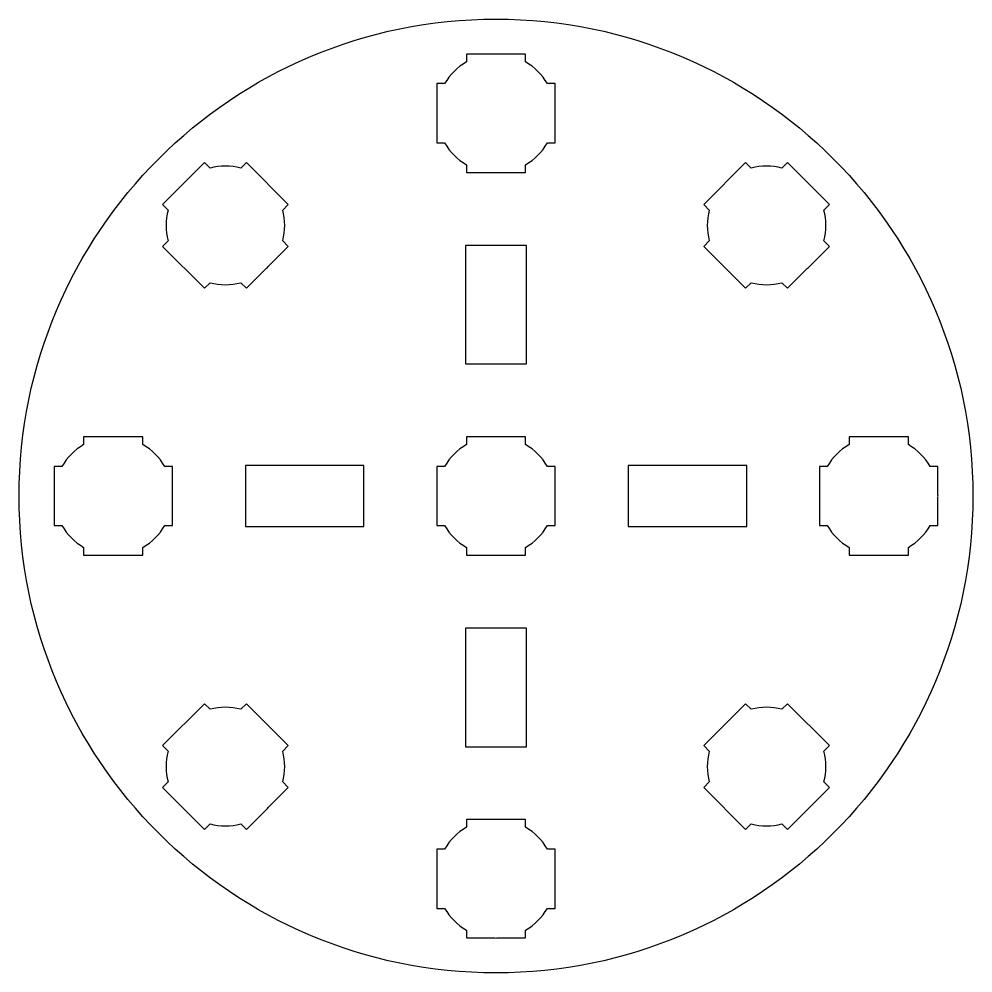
# Model space of a CAD drawing. Extents: x -302 to -108, y -176 to -2.
# Drawn here: x -179.93 to -130.07, y -173.43 to -123.58 of the extents above; entities that cross this region are included whole.
import ezdxf

# ---------------------------------------------------------------- set-up
doc = ezdxf.new("R2010")
doc.units = 0
doc.header["$MEASUREMENT"] = 0
doc.layers.add('LAYER_1', color=7, linetype='CONTINUOUS')

msp = doc.modelspace()

# ---------------------------------------------------------------- linework, layer by layer
at = {"layer": 'LAYER_1'}
msp.add_ellipse((-155, -148.5), major_axis=(0, 24.925), ratio=1, dxfattribs=at)
for points, knots in [([(-158.0996, -126.9501), (-158.0996, -126.9501), (-157.6843, -126.9501), (-157.6843, -126.9501), (-157.6843, -126.9501), (-157.4122, -126.4798), (-157.02, -126.0879), (-156.5498, -125.8158), (-156.5498, -125.8158), (-156.5498, -125.8158), (-156.5498, -125.4003), (-156.5498, -125.4003), (-156.5498, -125.4003), (-156.5498, -125.4003), (-153.4501, -125.4003), (-153.4501, -125.4003), (-153.4501, -125.4003), (-153.4501, -125.4003), (-153.4501, -125.8155), (-153.4501, -125.8155), (-153.4501, -125.8155), (-152.9797, -126.0876), (-152.5871, -126.4797), (-152.3148, -126.9501), (-152.3148, -126.9501), (-152.3148, -126.9501), (-151.9002, -126.9501), (-151.9002, -126.9501), (-151.9002, -126.9501), (-151.9002, -126.9501), (-151.9002, -128.4525), (-151.9002, -128.4525), (-151.9002, -128.4525), (-151.9002, -128.4525), (-151.8996, -128.5006), (-151.8996, -128.5006), (-151.8996, -128.5006), (-151.8996, -128.5006), (-151.9002, -128.5485), (-151.9002, -128.5485), (-151.9002, -128.5485), (-151.9002, -128.5485), (-151.9002, -130.0497), (-151.9002, -130.0497), (-151.9002, -130.0497), (-151.9002, -130.0497), (-152.3143, -130.0497), (-152.3143, -130.0497), (-152.3143, -130.0497), (-152.5865, -130.5205), (-152.9791, -130.9132), (-153.4501, -131.1856), (-153.4501, -131.1856), (-153.4501, -131.1856), (-153.4501, -131.5995), (-153.4501, -131.5995), (-153.4501, -131.5995), (-153.4501, -131.5995), (-154.9305, -131.5995), (-154.9305, -131.5995), (-154.9305, -131.5995), (-154.9305, -131.5995), (-154.9994, -131.6003), (-154.9994, -131.6003), (-154.9994, -131.6003), (-154.9994, -131.6003), (-155.0684, -131.5995), (-155.0684, -131.5995), (-155.0684, -131.5995), (-155.0684, -131.5995), (-156.5498, -131.5995), (-156.5498, -131.5995), (-156.5498, -131.5995), (-156.5498, -131.5995), (-156.5498, -131.1851), (-156.5498, -131.1851), (-156.5498, -131.1851), (-157.0203, -130.9128), (-157.4127, -130.5203), (-157.6848, -130.0497), (-157.6848, -130.0497), (-157.6848, -130.0497), (-158.0996, -130.0497), (-158.0996, -130.0497), (-158.0996, -130.0497), (-158.0996, -130.0497), (-158.0996, -126.9501), (-158.0996, -126.9501)], [0, 0, 0, 0, 0.0454545, 0.0454545, 0.0454545, 0.0454545, 0.0909091, 0.0909091, 0.0909091, 0.0909091, 0.1363636, 0.1363636, 0.1363636, 0.1363636, 0.1818182, 0.1818182, 0.1818182, 0.1818182, 0.2272727, 0.2272727, 0.2272727, 0.2272727, 0.2727273, 0.2727273, 0.2727273, 0.2727273, 0.3181818, 0.3181818, 0.3181818, 0.3181818, 0.3636364, 0.3636364, 0.3636364, 0.3636364, 0.4090909, 0.4090909, 0.4090909, 0.4090909, 0.4545455, 0.4545455, 0.4545455, 0.4545455, 0.5, 0.5, 0.5, 0.5, 0.5454545, 0.5454545, 0.5454545, 0.5454545, 0.5909091, 0.5909091, 0.5909091, 0.5909091, 0.6363636, 0.6363636, 0.6363636, 0.6363636, 0.6818182, 0.6818182, 0.6818182, 0.6818182, 0.7272727, 0.7272727, 0.7272727, 0.7272727, 0.7727273, 0.7727273, 0.7727273, 0.7727273, 0.8181818, 0.8181818, 0.8181818, 0.8181818, 0.8636364, 0.8636364, 0.8636364, 0.8636364, 0.9090909, 0.9090909, 0.9090909, 0.9090909, 0.9545455, 0.9545455, 0.9545455, 0.9545455, 1, 1, 1, 1]), ([(-172.43, -135.454), (-172.43, -135.454), (-172.1363, -135.1603), (-172.1363, -135.1603), (-172.1363, -135.1603), (-172.2764, -134.6354), (-172.2762, -134.081), (-172.1361, -133.5561), (-172.1361, -133.5561), (-172.1361, -133.5561), (-172.4299, -133.2623), (-172.4299, -133.2623), (-172.4299, -133.2623), (-172.4299, -133.2623), (-170.2381, -131.0705), (-170.2381, -131.0705), (-170.2381, -131.0705), (-170.2381, -131.0705), (-169.9445, -131.3641), (-169.9445, -131.3641), (-169.9445, -131.3641), (-169.4195, -131.2238), (-168.8647, -131.2235), (-168.3395, -131.3635), (-168.3395, -131.3635), (-168.3395, -131.3635), (-168.0463, -131.0704), (-168.0463, -131.0704), (-168.0463, -131.0704), (-168.0463, -131.0704), (-166.9839, -132.1328), (-166.9839, -132.1328), (-166.9839, -132.1328), (-166.9839, -132.1328), (-166.9495, -132.1664), (-166.9495, -132.1664), (-166.9495, -132.1664), (-166.9495, -132.1664), (-166.9161, -132.2007), (-166.9161, -132.2007), (-166.9161, -132.2007), (-166.9161, -132.2007), (-165.8546, -133.2622), (-165.8546, -133.2622), (-165.8546, -133.2622), (-165.8546, -133.2622), (-166.1474, -133.5549), (-166.1474, -133.5549), (-166.1474, -133.5549), (-166.0069, -134.0803), (-166.0069, -134.6357), (-166.1473, -135.1613), (-166.1473, -135.1613), (-166.1473, -135.1613), (-165.8546, -135.4539), (-165.8546, -135.4539), (-165.8546, -135.4539), (-165.8546, -135.4539), (-166.9014, -136.5007), (-166.9014, -136.5007), (-166.9014, -136.5007), (-166.9014, -136.5007), (-166.9496, -136.5501), (-166.9496, -136.5501), (-166.9496, -136.5501), (-166.9496, -136.5501), (-166.999, -136.5983), (-166.999, -136.5983), (-166.999, -136.5983), (-166.999, -136.5983), (-168.0464, -137.6457), (-168.0464, -137.6457), (-168.0464, -137.6457), (-168.0464, -137.6457), (-168.3394, -137.3528), (-168.3394, -137.3528), (-168.3394, -137.3528), (-168.8647, -137.4929), (-169.4197, -137.4929), (-169.9449, -137.3524), (-169.9449, -137.3524), (-169.9449, -137.3524), (-170.2382, -137.6458), (-170.2382, -137.6458), (-170.2382, -137.6458), (-170.2382, -137.6458), (-172.43, -135.454), (-172.43, -135.454)], [0, 0, 0, 0, 0.0454545, 0.0454545, 0.0454545, 0.0454545, 0.0909091, 0.0909091, 0.0909091, 0.0909091, 0.1363636, 0.1363636, 0.1363636, 0.1363636, 0.1818182, 0.1818182, 0.1818182, 0.1818182, 0.2272727, 0.2272727, 0.2272727, 0.2272727, 0.2727273, 0.2727273, 0.2727273, 0.2727273, 0.3181818, 0.3181818, 0.3181818, 0.3181818, 0.3636364, 0.3636364, 0.3636364, 0.3636364, 0.4090909, 0.4090909, 0.4090909, 0.4090909, 0.4545455, 0.4545455, 0.4545455, 0.4545455, 0.5, 0.5, 0.5, 0.5, 0.5454545, 0.5454545, 0.5454545, 0.5454545, 0.5909091, 0.5909091, 0.5909091, 0.5909091, 0.6363636, 0.6363636, 0.6363636, 0.6363636, 0.6818182, 0.6818182, 0.6818182, 0.6818182, 0.7272727, 0.7272727, 0.7272727, 0.7272727, 0.7727273, 0.7727273, 0.7727273, 0.7727273, 0.8181818, 0.8181818, 0.8181818, 0.8181818, 0.8636364, 0.8636364, 0.8636364, 0.8636364, 0.9090909, 0.9090909, 0.9090909, 0.9090909, 0.9545455, 0.9545455, 0.9545455, 0.9545455, 1, 1, 1, 1]), ([(-144.1457, -135.454), (-144.1457, -135.454), (-143.852, -135.1603), (-143.852, -135.1603), (-143.852, -135.1603), (-143.9922, -134.6354), (-143.9919, -134.081), (-143.8518, -133.5561), (-143.8518, -133.5561), (-143.8518, -133.5561), (-144.1457, -133.2623), (-144.1457, -133.2623), (-144.1457, -133.2623), (-144.1457, -133.2623), (-141.9538, -131.0705), (-141.9538, -131.0705), (-141.9538, -131.0705), (-141.9538, -131.0705), (-141.6602, -131.3641), (-141.6602, -131.3641), (-141.6602, -131.3641), (-141.1352, -131.2238), (-140.5804, -131.2235), (-140.0552, -131.3635), (-140.0552, -131.3635), (-140.0552, -131.3635), (-139.7621, -131.0704), (-139.7621, -131.0704), (-139.7621, -131.0704), (-139.7621, -131.0704), (-138.6997, -132.1328), (-138.6997, -132.1328), (-138.6997, -132.1328), (-138.6997, -132.1328), (-138.6652, -132.1664), (-138.6652, -132.1664), (-138.6652, -132.1664), (-138.6652, -132.1664), (-138.6318, -132.2007), (-138.6318, -132.2007), (-138.6318, -132.2007), (-138.6318, -132.2007), (-137.5703, -133.2622), (-137.5703, -133.2622), (-137.5703, -133.2622), (-137.5703, -133.2622), (-137.8631, -133.5549), (-137.8631, -133.5549), (-137.8631, -133.5549), (-137.7227, -134.0803), (-137.7226, -134.6357), (-137.863, -135.1613), (-137.863, -135.1613), (-137.863, -135.1613), (-137.5704, -135.4539), (-137.5704, -135.4539), (-137.5704, -135.4539), (-137.5704, -135.4539), (-138.6172, -136.5007), (-138.6172, -136.5007), (-138.6172, -136.5007), (-138.6172, -136.5007), (-138.6653, -136.5501), (-138.6653, -136.5501), (-138.6653, -136.5501), (-138.6653, -136.5501), (-138.7147, -136.5983), (-138.7147, -136.5983), (-138.7147, -136.5983), (-138.7147, -136.5983), (-139.7622, -137.6457), (-139.7622, -137.6457), (-139.7622, -137.6457), (-139.7622, -137.6457), (-140.0551, -137.3528), (-140.0551, -137.3528), (-140.0551, -137.3528), (-140.5804, -137.4929), (-141.1355, -137.4929), (-141.6606, -137.3524), (-141.6606, -137.3524), (-141.6606, -137.3524), (-141.9539, -137.6458), (-141.9539, -137.6458), (-141.9539, -137.6458), (-141.9539, -137.6458), (-144.1457, -135.454), (-144.1457, -135.454)], [0, 0, 0, 0, 0.0454545, 0.0454545, 0.0454545, 0.0454545, 0.0909091, 0.0909091, 0.0909091, 0.0909091, 0.1363636, 0.1363636, 0.1363636, 0.1363636, 0.1818182, 0.1818182, 0.1818182, 0.1818182, 0.2272727, 0.2272727, 0.2272727, 0.2272727, 0.2727273, 0.2727273, 0.2727273, 0.2727273, 0.3181818, 0.3181818, 0.3181818, 0.3181818, 0.3636364, 0.3636364, 0.3636364, 0.3636364, 0.4090909, 0.4090909, 0.4090909, 0.4090909, 0.4545455, 0.4545455, 0.4545455, 0.4545455, 0.5, 0.5, 0.5, 0.5, 0.5454545, 0.5454545, 0.5454545, 0.5454545, 0.5909091, 0.5909091, 0.5909091, 0.5909091, 0.6363636, 0.6363636, 0.6363636, 0.6363636, 0.6818182, 0.6818182, 0.6818182, 0.6818182, 0.7272727, 0.7272727, 0.7272727, 0.7272727, 0.7727273, 0.7727273, 0.7727273, 0.7727273, 0.8181818, 0.8181818, 0.8181818, 0.8181818, 0.8636364, 0.8636364, 0.8636364, 0.8636364, 0.9090909, 0.9090909, 0.9090909, 0.9090909, 0.9545455, 0.9545455, 0.9545455, 0.9545455, 1, 1, 1, 1]), ([(-156.5994, -141.6004), (-156.5994, -141.6004), (-156.5994, -135.4005), (-156.5994, -135.4005), (-156.5994, -135.4005), (-156.5994, -135.4005), (-153.3996, -135.4005), (-153.3996, -135.4005), (-153.3996, -135.4005), (-153.3996, -135.4005), (-153.3996, -141.6004), (-153.3996, -141.6004), (-153.3996, -141.6004), (-153.3996, -141.6004), (-156.5994, -141.6004), (-156.5994, -141.6004)], [0, 0, 0, 0, 0.25, 0.25, 0.25, 0.25, 0.5, 0.5, 0.5, 0.5, 0.75, 0.75, 0.75, 0.75, 1, 1, 1, 1]), ([(-178.0996, -146.9501), (-178.0996, -146.9501), (-177.6843, -146.9501), (-177.6843, -146.9501), (-177.6843, -146.9501), (-177.4122, -146.4798), (-177.02, -146.0879), (-176.5498, -145.8158), (-176.5498, -145.8158), (-176.5498, -145.8158), (-176.5498, -145.4003), (-176.5498, -145.4003), (-176.5498, -145.4003), (-176.5498, -145.4003), (-173.4501, -145.4003), (-173.4501, -145.4003), (-173.4501, -145.4003), (-173.4501, -145.4003), (-173.4501, -145.8155), (-173.4501, -145.8155), (-173.4501, -145.8155), (-172.9797, -146.0876), (-172.5871, -146.4797), (-172.3148, -146.9501), (-172.3148, -146.9501), (-172.3148, -146.9501), (-171.9002, -146.9501), (-171.9002, -146.9501), (-171.9002, -146.9501), (-171.9002, -146.9501), (-171.9002, -148.4525), (-171.9002, -148.4525), (-171.9002, -148.4525), (-171.9002, -148.4525), (-171.8996, -148.5006), (-171.8996, -148.5006), (-171.8996, -148.5006), (-171.8996, -148.5006), (-171.9002, -148.5485), (-171.9002, -148.5485), (-171.9002, -148.5485), (-171.9002, -148.5485), (-171.9002, -150.0497), (-171.9002, -150.0497), (-171.9002, -150.0497), (-171.9002, -150.0497), (-172.3143, -150.0497), (-172.3143, -150.0497), (-172.3143, -150.0497), (-172.5865, -150.5205), (-172.9791, -150.9132), (-173.4501, -151.1856), (-173.4501, -151.1856), (-173.4501, -151.1856), (-173.4501, -151.5995), (-173.4501, -151.5995), (-173.4501, -151.5995), (-173.4501, -151.5995), (-174.9305, -151.5995), (-174.9305, -151.5995), (-174.9305, -151.5995), (-174.9305, -151.5995), (-174.9994, -151.6003), (-174.9994, -151.6003), (-174.9994, -151.6003), (-174.9994, -151.6003), (-175.0684, -151.5995), (-175.0684, -151.5995), (-175.0684, -151.5995), (-175.0684, -151.5995), (-176.5498, -151.5995), (-176.5498, -151.5995), (-176.5498, -151.5995), (-176.5498, -151.5995), (-176.5498, -151.1851), (-176.5498, -151.1851), (-176.5498, -151.1851), (-177.0203, -150.9128), (-177.4127, -150.5203), (-177.6848, -150.0497), (-177.6848, -150.0497), (-177.6848, -150.0497), (-178.0996, -150.0497), (-178.0996, -150.0497), (-178.0996, -150.0497), (-178.0996, -150.0497), (-178.0996, -146.9501), (-178.0996, -146.9501)], [0, 0, 0, 0, 0.0454545, 0.0454545, 0.0454545, 0.0454545, 0.0909091, 0.0909091, 0.0909091, 0.0909091, 0.1363636, 0.1363636, 0.1363636, 0.1363636, 0.1818182, 0.1818182, 0.1818182, 0.1818182, 0.2272727, 0.2272727, 0.2272727, 0.2272727, 0.2727273, 0.2727273, 0.2727273, 0.2727273, 0.3181818, 0.3181818, 0.3181818, 0.3181818, 0.3636364, 0.3636364, 0.3636364, 0.3636364, 0.4090909, 0.4090909, 0.4090909, 0.4090909, 0.4545455, 0.4545455, 0.4545455, 0.4545455, 0.5, 0.5, 0.5, 0.5, 0.5454545, 0.5454545, 0.5454545, 0.5454545, 0.5909091, 0.5909091, 0.5909091, 0.5909091, 0.6363636, 0.6363636, 0.6363636, 0.6363636, 0.6818182, 0.6818182, 0.6818182, 0.6818182, 0.7272727, 0.7272727, 0.7272727, 0.7272727, 0.7727273, 0.7727273, 0.7727273, 0.7727273, 0.8181818, 0.8181818, 0.8181818, 0.8181818, 0.8636364, 0.8636364, 0.8636364, 0.8636364, 0.9090909, 0.9090909, 0.9090909, 0.9090909, 0.9545455, 0.9545455, 0.9545455, 0.9545455, 1, 1, 1, 1]), ([(-158.0996, -146.9501), (-158.0996, -146.9501), (-157.6843, -146.9501), (-157.6843, -146.9501), (-157.6843, -146.9501), (-157.4122, -146.4798), (-157.02, -146.0879), (-156.5498, -145.8158), (-156.5498, -145.8158), (-156.5498, -145.8158), (-156.5498, -145.4003), (-156.5498, -145.4003), (-156.5498, -145.4003), (-156.5498, -145.4003), (-153.4501, -145.4003), (-153.4501, -145.4003), (-153.4501, -145.4003), (-153.4501, -145.4003), (-153.4501, -145.8155), (-153.4501, -145.8155), (-153.4501, -145.8155), (-152.9797, -146.0876), (-152.5871, -146.4797), (-152.3148, -146.9501), (-152.3148, -146.9501), (-152.3148, -146.9501), (-151.9002, -146.9501), (-151.9002, -146.9501), (-151.9002, -146.9501), (-151.9002, -146.9501), (-151.9002, -148.4525), (-151.9002, -148.4525), (-151.9002, -148.4525), (-151.9002, -148.4525), (-151.8996, -148.5006), (-151.8996, -148.5006), (-151.8996, -148.5006), (-151.8996, -148.5006), (-151.9002, -148.5485), (-151.9002, -148.5485), (-151.9002, -148.5485), (-151.9002, -148.5485), (-151.9002, -150.0497), (-151.9002, -150.0497), (-151.9002, -150.0497), (-151.9002, -150.0497), (-152.3143, -150.0497), (-152.3143, -150.0497), (-152.3143, -150.0497), (-152.5865, -150.5205), (-152.9791, -150.9132), (-153.4501, -151.1856), (-153.4501, -151.1856), (-153.4501, -151.1856), (-153.4501, -151.5995), (-153.4501, -151.5995), (-153.4501, -151.5995), (-153.4501, -151.5995), (-154.9305, -151.5995), (-154.9305, -151.5995), (-154.9305, -151.5995), (-154.9305, -151.5995), (-154.9994, -151.6003), (-154.9994, -151.6003), (-154.9994, -151.6003), (-154.9994, -151.6003), (-155.0684, -151.5995), (-155.0684, -151.5995), (-155.0684, -151.5995), (-155.0684, -151.5995), (-156.5498, -151.5995), (-156.5498, -151.5995), (-156.5498, -151.5995), (-156.5498, -151.5995), (-156.5498, -151.1851), (-156.5498, -151.1851), (-156.5498, -151.1851), (-157.0203, -150.9128), (-157.4127, -150.5203), (-157.6848, -150.0497), (-157.6848, -150.0497), (-157.6848, -150.0497), (-158.0996, -150.0497), (-158.0996, -150.0497), (-158.0996, -150.0497), (-158.0996, -150.0497), (-158.0996, -146.9501), (-158.0996, -146.9501)], [0, 0, 0, 0, 0.0454545, 0.0454545, 0.0454545, 0.0454545, 0.0909091, 0.0909091, 0.0909091, 0.0909091, 0.1363636, 0.1363636, 0.1363636, 0.1363636, 0.1818182, 0.1818182, 0.1818182, 0.1818182, 0.2272727, 0.2272727, 0.2272727, 0.2272727, 0.2727273, 0.2727273, 0.2727273, 0.2727273, 0.3181818, 0.3181818, 0.3181818, 0.3181818, 0.3636364, 0.3636364, 0.3636364, 0.3636364, 0.4090909, 0.4090909, 0.4090909, 0.4090909, 0.4545455, 0.4545455, 0.4545455, 0.4545455, 0.5, 0.5, 0.5, 0.5, 0.5454545, 0.5454545, 0.5454545, 0.5454545, 0.5909091, 0.5909091, 0.5909091, 0.5909091, 0.6363636, 0.6363636, 0.6363636, 0.6363636, 0.6818182, 0.6818182, 0.6818182, 0.6818182, 0.7272727, 0.7272727, 0.7272727, 0.7272727, 0.7727273, 0.7727273, 0.7727273, 0.7727273, 0.8181818, 0.8181818, 0.8181818, 0.8181818, 0.8636364, 0.8636364, 0.8636364, 0.8636364, 0.9090909, 0.9090909, 0.9090909, 0.9090909, 0.9545455, 0.9545455, 0.9545455, 0.9545455, 1, 1, 1, 1]), ([(-138.0996, -146.9501), (-138.0996, -146.9501), (-137.6843, -146.9501), (-137.6843, -146.9501), (-137.6843, -146.9501), (-137.4122, -146.4798), (-137.02, -146.0879), (-136.5498, -145.8158), (-136.5498, -145.8158), (-136.5498, -145.8158), (-136.5498, -145.4003), (-136.5498, -145.4003), (-136.5498, -145.4003), (-136.5498, -145.4003), (-133.4501, -145.4003), (-133.4501, -145.4003), (-133.4501, -145.4003), (-133.4501, -145.4003), (-133.4501, -145.8155), (-133.4501, -145.8155), (-133.4501, -145.8155), (-132.9797, -146.0876), (-132.5871, -146.4797), (-132.3148, -146.9501), (-132.3148, -146.9501), (-132.3148, -146.9501), (-131.9002, -146.9501), (-131.9002, -146.9501), (-131.9002, -146.9501), (-131.9002, -146.9501), (-131.9002, -148.4525), (-131.9002, -148.4525), (-131.9002, -148.4525), (-131.9002, -148.4525), (-131.8996, -148.5006), (-131.8996, -148.5006), (-131.8996, -148.5006), (-131.8996, -148.5006), (-131.9002, -148.5485), (-131.9002, -148.5485), (-131.9002, -148.5485), (-131.9002, -148.5485), (-131.9002, -150.0497), (-131.9002, -150.0497), (-131.9002, -150.0497), (-131.9002, -150.0497), (-132.3143, -150.0497), (-132.3143, -150.0497), (-132.3143, -150.0497), (-132.5865, -150.5205), (-132.9791, -150.9132), (-133.4501, -151.1856), (-133.4501, -151.1856), (-133.4501, -151.1856), (-133.4501, -151.5995), (-133.4501, -151.5995), (-133.4501, -151.5995), (-133.4501, -151.5995), (-134.9305, -151.5995), (-134.9305, -151.5995), (-134.9305, -151.5995), (-134.9305, -151.5995), (-134.9994, -151.6003), (-134.9994, -151.6003), (-134.9994, -151.6003), (-134.9994, -151.6003), (-135.0684, -151.5995), (-135.0684, -151.5995), (-135.0684, -151.5995), (-135.0684, -151.5995), (-136.5498, -151.5995), (-136.5498, -151.5995), (-136.5498, -151.5995), (-136.5498, -151.5995), (-136.5498, -151.1851), (-136.5498, -151.1851), (-136.5498, -151.1851), (-137.0203, -150.9128), (-137.4127, -150.5203), (-137.6848, -150.0497), (-137.6848, -150.0497), (-137.6848, -150.0497), (-138.0996, -150.0497), (-138.0996, -150.0497), (-138.0996, -150.0497), (-138.0996, -150.0497), (-138.0996, -146.9501), (-138.0996, -146.9501)], [0, 0, 0, 0, 0.0454545, 0.0454545, 0.0454545, 0.0454545, 0.0909091, 0.0909091, 0.0909091, 0.0909091, 0.1363636, 0.1363636, 0.1363636, 0.1363636, 0.1818182, 0.1818182, 0.1818182, 0.1818182, 0.2272727, 0.2272727, 0.2272727, 0.2272727, 0.2727273, 0.2727273, 0.2727273, 0.2727273, 0.3181818, 0.3181818, 0.3181818, 0.3181818, 0.3636364, 0.3636364, 0.3636364, 0.3636364, 0.4090909, 0.4090909, 0.4090909, 0.4090909, 0.4545455, 0.4545455, 0.4545455, 0.4545455, 0.5, 0.5, 0.5, 0.5, 0.5454545, 0.5454545, 0.5454545, 0.5454545, 0.5909091, 0.5909091, 0.5909091, 0.5909091, 0.6363636, 0.6363636, 0.6363636, 0.6363636, 0.6818182, 0.6818182, 0.6818182, 0.6818182, 0.7272727, 0.7272727, 0.7272727, 0.7272727, 0.7727273, 0.7727273, 0.7727273, 0.7727273, 0.8181818, 0.8181818, 0.8181818, 0.8181818, 0.8636364, 0.8636364, 0.8636364, 0.8636364, 0.9090909, 0.9090909, 0.9090909, 0.9090909, 0.9545455, 0.9545455, 0.9545455, 0.9545455, 1, 1, 1, 1]), ([(-168.0995, -146.9005), (-168.0995, -146.9005), (-161.8996, -146.9005), (-161.8996, -146.9005), (-161.8996, -146.9005), (-161.8996, -146.9005), (-161.8996, -150.1003), (-161.8996, -150.1003), (-161.8996, -150.1003), (-161.8996, -150.1003), (-168.0995, -150.1003), (-168.0995, -150.1003), (-168.0995, -150.1003), (-168.0995, -150.1003), (-168.0995, -146.9005), (-168.0995, -146.9005)], [0, 0, 0, 0, 0.25, 0.25, 0.25, 0.25, 0.5, 0.5, 0.5, 0.5, 0.75, 0.75, 0.75, 0.75, 1, 1, 1, 1]), ([(-148.0995, -146.9005), (-148.0995, -146.9005), (-141.8996, -146.9005), (-141.8996, -146.9005), (-141.8996, -146.9005), (-141.8996, -146.9005), (-141.8996, -150.1003), (-141.8996, -150.1003), (-141.8996, -150.1003), (-141.8996, -150.1003), (-148.0995, -150.1003), (-148.0995, -150.1003), (-148.0995, -150.1003), (-148.0995, -150.1003), (-148.0995, -146.9005), (-148.0995, -146.9005)], [0, 0, 0, 0, 0.25, 0.25, 0.25, 0.25, 0.5, 0.5, 0.5, 0.5, 0.75, 0.75, 0.75, 0.75, 1, 1, 1, 1]), ([(-156.5994, -161.6004), (-156.5994, -161.6004), (-156.5994, -155.4005), (-156.5994, -155.4005), (-156.5994, -155.4005), (-156.5994, -155.4005), (-153.3996, -155.4005), (-153.3996, -155.4005), (-153.3996, -155.4005), (-153.3996, -155.4005), (-153.3996, -161.6004), (-153.3996, -161.6004), (-153.3996, -161.6004), (-153.3996, -161.6004), (-156.5994, -161.6004), (-156.5994, -161.6004)], [0, 0, 0, 0, 0.25, 0.25, 0.25, 0.25, 0.5, 0.5, 0.5, 0.5, 0.75, 0.75, 0.75, 0.75, 1, 1, 1, 1]), ([(-172.43, -163.7383), (-172.43, -163.7383), (-172.1363, -163.4446), (-172.1363, -163.4446), (-172.1363, -163.4446), (-172.2764, -162.9197), (-172.2762, -162.3652), (-172.1361, -161.8404), (-172.1361, -161.8404), (-172.1361, -161.8404), (-172.4299, -161.5465), (-172.4299, -161.5465), (-172.4299, -161.5465), (-172.4299, -161.5465), (-170.2381, -159.3547), (-170.2381, -159.3547), (-170.2381, -159.3547), (-170.2381, -159.3547), (-169.9445, -159.6483), (-169.9445, -159.6483), (-169.9445, -159.6483), (-169.4195, -159.5081), (-168.8647, -159.5078), (-168.3395, -159.6478), (-168.3395, -159.6478), (-168.3395, -159.6478), (-168.0463, -159.3547), (-168.0463, -159.3547), (-168.0463, -159.3547), (-168.0463, -159.3547), (-166.9839, -160.4171), (-166.9839, -160.4171), (-166.9839, -160.4171), (-166.9839, -160.4171), (-166.9495, -160.4506), (-166.9495, -160.4506), (-166.9495, -160.4506), (-166.9495, -160.4506), (-166.9161, -160.485), (-166.9161, -160.485), (-166.9161, -160.485), (-166.9161, -160.485), (-165.8546, -161.5464), (-165.8546, -161.5464), (-165.8546, -161.5464), (-165.8546, -161.5464), (-166.1474, -161.8392), (-166.1474, -161.8392), (-166.1474, -161.8392), (-166.0069, -162.3646), (-166.0069, -162.9199), (-166.1473, -163.4455), (-166.1473, -163.4455), (-166.1473, -163.4455), (-165.8546, -163.7382), (-165.8546, -163.7382), (-165.8546, -163.7382), (-165.8546, -163.7382), (-166.9014, -164.785), (-166.9014, -164.785), (-166.9014, -164.785), (-166.9014, -164.785), (-166.9496, -164.8343), (-166.9496, -164.8343), (-166.9496, -164.8343), (-166.9496, -164.8343), (-166.999, -164.8825), (-166.999, -164.8825), (-166.999, -164.8825), (-166.999, -164.8825), (-168.0464, -165.93), (-168.0464, -165.93), (-168.0464, -165.93), (-168.0464, -165.93), (-168.3394, -165.6371), (-168.3394, -165.6371), (-168.3394, -165.6371), (-168.8647, -165.7772), (-169.4197, -165.7771), (-169.9449, -165.6367), (-169.9449, -165.6367), (-169.9449, -165.6367), (-170.2382, -165.9301), (-170.2382, -165.9301), (-170.2382, -165.9301), (-170.2382, -165.9301), (-172.43, -163.7383), (-172.43, -163.7383)], [0, 0, 0, 0, 0.0454545, 0.0454545, 0.0454545, 0.0454545, 0.0909091, 0.0909091, 0.0909091, 0.0909091, 0.1363636, 0.1363636, 0.1363636, 0.1363636, 0.1818182, 0.1818182, 0.1818182, 0.1818182, 0.2272727, 0.2272727, 0.2272727, 0.2272727, 0.2727273, 0.2727273, 0.2727273, 0.2727273, 0.3181818, 0.3181818, 0.3181818, 0.3181818, 0.3636364, 0.3636364, 0.3636364, 0.3636364, 0.4090909, 0.4090909, 0.4090909, 0.4090909, 0.4545455, 0.4545455, 0.4545455, 0.4545455, 0.5, 0.5, 0.5, 0.5, 0.5454545, 0.5454545, 0.5454545, 0.5454545, 0.5909091, 0.5909091, 0.5909091, 0.5909091, 0.6363636, 0.6363636, 0.6363636, 0.6363636, 0.6818182, 0.6818182, 0.6818182, 0.6818182, 0.7272727, 0.7272727, 0.7272727, 0.7272727, 0.7727273, 0.7727273, 0.7727273, 0.7727273, 0.8181818, 0.8181818, 0.8181818, 0.8181818, 0.8636364, 0.8636364, 0.8636364, 0.8636364, 0.9090909, 0.9090909, 0.9090909, 0.9090909, 0.9545455, 0.9545455, 0.9545455, 0.9545455, 1, 1, 1, 1]), ([(-144.1457, -163.7383), (-144.1457, -163.7383), (-143.852, -163.4446), (-143.852, -163.4446), (-143.852, -163.4446), (-143.9922, -162.9197), (-143.9919, -162.3652), (-143.8518, -161.8404), (-143.8518, -161.8404), (-143.8518, -161.8404), (-144.1457, -161.5465), (-144.1457, -161.5465), (-144.1457, -161.5465), (-144.1457, -161.5465), (-141.9538, -159.3547), (-141.9538, -159.3547), (-141.9538, -159.3547), (-141.9538, -159.3547), (-141.6602, -159.6483), (-141.6602, -159.6483), (-141.6602, -159.6483), (-141.1352, -159.5081), (-140.5804, -159.5078), (-140.0552, -159.6478), (-140.0552, -159.6478), (-140.0552, -159.6478), (-139.7621, -159.3547), (-139.7621, -159.3547), (-139.7621, -159.3547), (-139.7621, -159.3547), (-138.6997, -160.4171), (-138.6997, -160.4171), (-138.6997, -160.4171), (-138.6997, -160.4171), (-138.6652, -160.4506), (-138.6652, -160.4506), (-138.6652, -160.4506), (-138.6652, -160.4506), (-138.6318, -160.485), (-138.6318, -160.485), (-138.6318, -160.485), (-138.6318, -160.485), (-137.5703, -161.5464), (-137.5703, -161.5464), (-137.5703, -161.5464), (-137.5703, -161.5464), (-137.8631, -161.8392), (-137.8631, -161.8392), (-137.8631, -161.8392), (-137.7227, -162.3646), (-137.7226, -162.9199), (-137.863, -163.4455), (-137.863, -163.4455), (-137.863, -163.4455), (-137.5704, -163.7382), (-137.5704, -163.7382), (-137.5704, -163.7382), (-137.5704, -163.7382), (-138.6172, -164.785), (-138.6172, -164.785), (-138.6172, -164.785), (-138.6172, -164.785), (-138.6653, -164.8343), (-138.6653, -164.8343), (-138.6653, -164.8343), (-138.6653, -164.8343), (-138.7147, -164.8825), (-138.7147, -164.8825), (-138.7147, -164.8825), (-138.7147, -164.8825), (-139.7622, -165.93), (-139.7622, -165.93), (-139.7622, -165.93), (-139.7622, -165.93), (-140.0551, -165.6371), (-140.0551, -165.6371), (-140.0551, -165.6371), (-140.5804, -165.7772), (-141.1355, -165.7771), (-141.6606, -165.6367), (-141.6606, -165.6367), (-141.6606, -165.6367), (-141.9539, -165.9301), (-141.9539, -165.9301), (-141.9539, -165.9301), (-141.9539, -165.9301), (-144.1457, -163.7383), (-144.1457, -163.7383)], [0, 0, 0, 0, 0.0454545, 0.0454545, 0.0454545, 0.0454545, 0.0909091, 0.0909091, 0.0909091, 0.0909091, 0.1363636, 0.1363636, 0.1363636, 0.1363636, 0.1818182, 0.1818182, 0.1818182, 0.1818182, 0.2272727, 0.2272727, 0.2272727, 0.2272727, 0.2727273, 0.2727273, 0.2727273, 0.2727273, 0.3181818, 0.3181818, 0.3181818, 0.3181818, 0.3636364, 0.3636364, 0.3636364, 0.3636364, 0.4090909, 0.4090909, 0.4090909, 0.4090909, 0.4545455, 0.4545455, 0.4545455, 0.4545455, 0.5, 0.5, 0.5, 0.5, 0.5454545, 0.5454545, 0.5454545, 0.5454545, 0.5909091, 0.5909091, 0.5909091, 0.5909091, 0.6363636, 0.6363636, 0.6363636, 0.6363636, 0.6818182, 0.6818182, 0.6818182, 0.6818182, 0.7272727, 0.7272727, 0.7272727, 0.7272727, 0.7727273, 0.7727273, 0.7727273, 0.7727273, 0.8181818, 0.8181818, 0.8181818, 0.8181818, 0.8636364, 0.8636364, 0.8636364, 0.8636364, 0.9090909, 0.9090909, 0.9090909, 0.9090909, 0.9545455, 0.9545455, 0.9545455, 0.9545455, 1, 1, 1, 1]), ([(-158.0996, -166.9501), (-158.0996, -166.9501), (-157.6843, -166.9501), (-157.6843, -166.9501), (-157.6843, -166.9501), (-157.4122, -166.4798), (-157.02, -166.0879), (-156.5498, -165.8158), (-156.5498, -165.8158), (-156.5498, -165.8158), (-156.5498, -165.4003), (-156.5498, -165.4003), (-156.5498, -165.4003), (-156.5498, -165.4003), (-153.4501, -165.4003), (-153.4501, -165.4003), (-153.4501, -165.4003), (-153.4501, -165.4003), (-153.4501, -165.8155), (-153.4501, -165.8155), (-153.4501, -165.8155), (-152.9797, -166.0876), (-152.5871, -166.4797), (-152.3148, -166.9501), (-152.3148, -166.9501), (-152.3148, -166.9501), (-151.9002, -166.9501), (-151.9002, -166.9501), (-151.9002, -166.9501), (-151.9002, -166.9501), (-151.9002, -168.4525), (-151.9002, -168.4525), (-151.9002, -168.4525), (-151.9002, -168.4525), (-151.8996, -168.5006), (-151.8996, -168.5006), (-151.8996, -168.5006), (-151.8996, -168.5006), (-151.9002, -168.5485), (-151.9002, -168.5485), (-151.9002, -168.5485), (-151.9002, -168.5485), (-151.9002, -170.0497), (-151.9002, -170.0497), (-151.9002, -170.0497), (-151.9002, -170.0497), (-152.3143, -170.0497), (-152.3143, -170.0497), (-152.3143, -170.0497), (-152.5865, -170.5205), (-152.9791, -170.9132), (-153.4501, -171.1856), (-153.4501, -171.1856), (-153.4501, -171.1856), (-153.4501, -171.5995), (-153.4501, -171.5995), (-153.4501, -171.5995), (-153.4501, -171.5995), (-154.9305, -171.5995), (-154.9305, -171.5995), (-154.9305, -171.5995), (-154.9305, -171.5995), (-154.9994, -171.6003), (-154.9994, -171.6003), (-154.9994, -171.6003), (-154.9994, -171.6003), (-155.0684, -171.5995), (-155.0684, -171.5995), (-155.0684, -171.5995), (-155.0684, -171.5995), (-156.5498, -171.5995), (-156.5498, -171.5995), (-156.5498, -171.5995), (-156.5498, -171.5995), (-156.5498, -171.1851), (-156.5498, -171.1851), (-156.5498, -171.1851), (-157.0203, -170.9128), (-157.4127, -170.5203), (-157.6848, -170.0497), (-157.6848, -170.0497), (-157.6848, -170.0497), (-158.0996, -170.0497), (-158.0996, -170.0497), (-158.0996, -170.0497), (-158.0996, -170.0497), (-158.0996, -166.9501), (-158.0996, -166.9501)], [0, 0, 0, 0, 0.0454545, 0.0454545, 0.0454545, 0.0454545, 0.0909091, 0.0909091, 0.0909091, 0.0909091, 0.1363636, 0.1363636, 0.1363636, 0.1363636, 0.1818182, 0.1818182, 0.1818182, 0.1818182, 0.2272727, 0.2272727, 0.2272727, 0.2272727, 0.2727273, 0.2727273, 0.2727273, 0.2727273, 0.3181818, 0.3181818, 0.3181818, 0.3181818, 0.3636364, 0.3636364, 0.3636364, 0.3636364, 0.4090909, 0.4090909, 0.4090909, 0.4090909, 0.4545455, 0.4545455, 0.4545455, 0.4545455, 0.5, 0.5, 0.5, 0.5, 0.5454545, 0.5454545, 0.5454545, 0.5454545, 0.5909091, 0.5909091, 0.5909091, 0.5909091, 0.6363636, 0.6363636, 0.6363636, 0.6363636, 0.6818182, 0.6818182, 0.6818182, 0.6818182, 0.7272727, 0.7272727, 0.7272727, 0.7272727, 0.7727273, 0.7727273, 0.7727273, 0.7727273, 0.8181818, 0.8181818, 0.8181818, 0.8181818, 0.8636364, 0.8636364, 0.8636364, 0.8636364, 0.9090909, 0.9090909, 0.9090909, 0.9090909, 0.9545455, 0.9545455, 0.9545455, 0.9545455, 1, 1, 1, 1])]:
    msp.add_open_spline(points, degree=3, knots=knots, dxfattribs=at)

doc.saveas('drawing.dxf')
